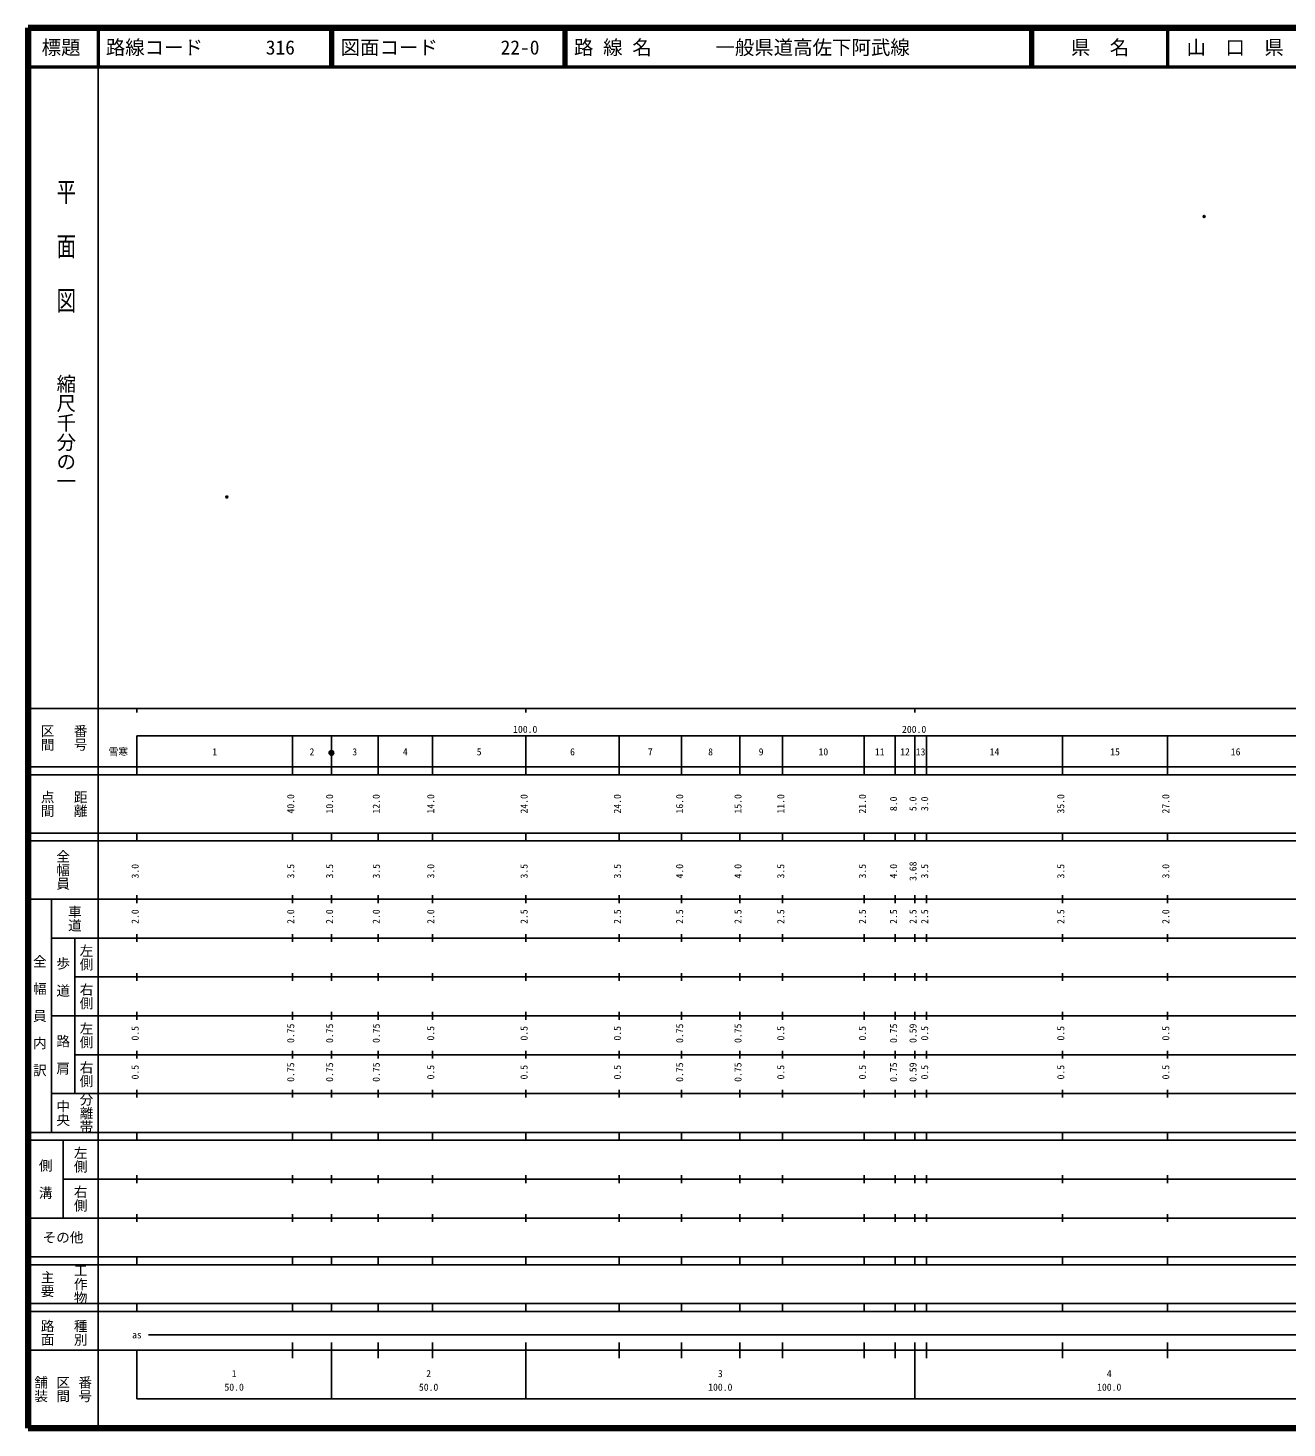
# Model space of a CAD drawing. Units: millimetres on the paper. Extents: x 40 to 680, y 20 to 380.
# Drawn here: x 40 to 363.7, y 20 to 380 of the extents above; entities that cross this region are included whole.
import ezdxf
from ezdxf.enums import TextEntityAlignment as Align

# ---------------------------------------------------------------- set-up
doc = ezdxf.new("R2010")
doc.units = ezdxf.units.MM
doc.header["$PDMODE"] = 32
doc.header["$PDSIZE"] = 0.5
doc.layers.add('M-OTRS', color=6, linetype='Continuous')
doc.layers.add('M-TTL-TXT', color=7, linetype='Continuous')
for name, color, linetype, lineweight in [('M-TTL', 2, 'Continuous', 140), ('M-TTL-BAND', 7, 'Continuous', 25), ('M-TTL-LINE', 7, 'Continuous', 50)]:
    doc.layers.add(name, color=color, linetype=linetype, lineweight=lineweight)
doc.styles.add('@ＭＳ ゴシック', font='')
doc.styles.add('ＭＳ ゴシック', font='')
doc.styles.get('@ＭＳ ゴシック').set_extended_font_data('@MS Gothic')
doc.styles.get('ＭＳ ゴシック').set_extended_font_data('MS Gothic')

msp = doc.modelspace()

# ---------------------------------------------------------------- hatches: boundary and pattern name
at = {"layer": 'M-TTL-BAND'}
msp.add_hatch(color=256, dxfattribs=at).paths.add_polyline_path([(118.597, 193.585), (118.597, 193.608), (118.596, 193.632), (118.593, 193.655), (118.59, 193.678), (118.586, 193.702), (118.581, 193.725), (118.575, 193.747), (118.568, 193.77), (118.56, 193.792), (118.552, 193.814), (118.542, 193.836), (118.532, 193.857), (118.521, 193.878), (118.509, 193.898), (118.496, 193.918), (118.483, 193.937), (118.469, 193.956), (118.454, 193.974), (118.438, 193.992), (118.422, 194.009), (118.405, 194.025), (118.387, 194.041), (118.369, 194.056), (118.35, 194.07), (118.331, 194.083), (118.311, 194.096), (118.291, 194.108), (118.27, 194.119), (118.249, 194.129), (118.227, 194.139), (118.205, 194.148), (118.183, 194.155), (118.16, 194.162), (118.137, 194.168), (118.114, 194.173), (118.091, 194.177), (118.068, 194.18), (118.044, 194.183), (118.021, 194.184), (117.997, 194.185), (117.974, 194.184), (117.95, 194.183), (117.927, 194.18), (117.904, 194.177), (117.88, 194.173), (117.857, 194.168), (117.835, 194.162), (117.812, 194.155), (117.79, 194.148), (117.768, 194.139), (117.746, 194.129), (117.725, 194.119), (117.704, 194.108), (117.684, 194.096), (117.664, 194.083), (117.645, 194.07), (117.626, 194.056), (117.608, 194.041), (117.59, 194.025), (117.573, 194.009), (117.557, 193.992), (117.541, 193.974), (117.526, 193.956), (117.512, 193.937), (117.499, 193.918), (117.486, 193.898), (117.474, 193.878), (117.463, 193.857), (117.453, 193.836), (117.443, 193.814), (117.434, 193.792), (117.427, 193.77), (117.42, 193.747), (117.414, 193.725), (117.409, 193.702), (117.405, 193.678), (117.402, 193.655), (117.399, 193.632), (117.398, 193.608), (117.397, 193.585), (117.398, 193.561), (117.399, 193.538), (117.402, 193.514), (117.405, 193.491), (117.409, 193.468), (117.414, 193.445), (117.42, 193.422), (117.427, 193.399), (117.434, 193.377), (117.443, 193.355), (117.453, 193.333), (117.463, 193.312), (117.474, 193.291), (117.486, 193.271), (117.499, 193.251), (117.512, 193.232), (117.526, 193.213), (117.541, 193.195), (117.557, 193.177), (117.573, 193.16), (117.59, 193.144), (117.608, 193.128), (117.626, 193.113), (117.645, 193.099), (117.664, 193.086), (117.684, 193.073), (117.704, 193.061), (117.725, 193.05), (117.746, 193.04), (117.768, 193.03), (117.79, 193.022), (117.812, 193.014), (117.835, 193.007), (117.857, 193.001), (117.88, 192.996), (117.904, 192.992), (117.927, 192.989), (117.95, 192.986), (117.974, 192.985), (117.997, 192.985), (118.021, 192.985), (118.044, 192.986), (118.068, 192.989), (118.091, 192.992), (118.114, 192.996), (118.137, 193.001), (118.16, 193.007), (118.183, 193.014), (118.205, 193.022), (118.227, 193.03), (118.249, 193.04), (118.27, 193.05), (118.291, 193.061), (118.311, 193.073), (118.331, 193.086), (118.35, 193.099), (118.369, 193.113), (118.387, 193.128), (118.405, 193.144), (118.422, 193.16), (118.438, 193.177), (118.454, 193.195), (118.469, 193.213), (118.483, 193.232), (118.496, 193.251), (118.509, 193.271), (118.521, 193.291), (118.532, 193.312), (118.542, 193.333), (118.552, 193.355), (118.56, 193.377), (118.568, 193.399), (118.575, 193.422), (118.581, 193.445), (118.586, 193.468), (118.59, 193.491), (118.593, 193.514), (118.596, 193.538), (118.597, 193.561)])

# ---------------------------------------------------------------- linework, layer by layer
at = {"layer": 'M-OTRS'}
for p in [(342.395, 331.557), (91.123, 259.397)]:
    msp.add_point(p, dxfattribs=at)
at = {"layer": 'M-TTL'}
for p, q in [((40, 380), (40, 20)), ((680, 380), (40, 380)), ((40, 20), (680, 20))]:
    msp.add_line(p, q, dxfattribs=at)
at = {"layer": 'M-TTL-BAND'}
for p, q in [((58, 370), (58, 20)), ((40, 205), (579, 205)), ((68, 205), (68, 204)), ((168, 205), (168, 204)), ((268, 205), (268, 204)), ((68, 198), (579, 198)), ((68, 198), (68, 188)), ((108, 188), (108, 198)), ((118, 188), (118, 198)), ((130, 188), (130, 198)), ((144, 188), (144, 198)), ((168, 188), (168, 198)), ((192, 188), (192, 198)), ((208, 188), (208, 198)), ((223, 188), (223, 198)), ((234, 188), (234, 198)), ((255, 188), (255, 198)), ((263, 188), (263, 198)), ((268, 188), (268, 198)), ((271, 188), (271, 198)), ((306, 188), (306, 198)), ((333, 188), (333, 198)), ((40, 190), (579, 190)), ((40, 188), (579, 188)), ((40, 173), (579, 173)), ((68, 171), (68, 173)), ((108, 171), (108, 173)), ((118, 171), (118, 173)), ((130, 171), (130, 173)), ((144, 171), (144, 173)), ((168, 171), (168, 173)), ((192, 171), (192, 173)), ((208, 171), (208, 173)), ((223, 171), (223, 173)), ((234, 171), (234, 173)), ((255, 171), (255, 173)), ((263, 171), (263, 173)), ((268, 171), (268, 173)), ((271, 171), (271, 173)), ((306, 171), (306, 173)), ((333, 171), (333, 173)), ((40, 171), (579, 171)), ((40, 156), (579, 156)), ((46, 96), (46, 156)), ((68, 155), (68, 157)), ((108, 155), (108, 157)), ((118, 155), (118, 157)), ((130, 155), (130, 157)), ((144, 155), (144, 157)), ((168, 155), (168, 157)), ((192, 155), (192, 157)), ((208, 155), (208, 157)), ((223, 155), (223, 157)), ((234, 155), (234, 157)), ((255, 155), (255, 157)), ((263, 155), (263, 157)), ((268, 155), (268, 157)), ((271, 155), (271, 157)), ((306, 155), (306, 157)), ((333, 155), (333, 157)), ((46, 146), (579, 146)), ((52, 146), (52, 106)), ((68, 145), (68, 147)), ((108, 145), (108, 147)), ((118, 145), (118, 147)), ((130, 145), (130, 147)), ((144, 145), (144, 147)), ((168, 145), (168, 147)), ((192, 145), (192, 147)), ((208, 145), (208, 147)), ((223, 145), (223, 147)), ((234, 145), (234, 147)), ((255, 145), (255, 147)), ((263, 145), (263, 147)), ((268, 145), (268, 147)), ((271, 145), (271, 147)), ((306, 145), (306, 147)), ((333, 145), (333, 147)), ((68, 135), (68, 137)), ((108, 135), (108, 137)), ((118, 135), (118, 137)), ((130, 135), (130, 137)), ((144, 135), (144, 137)), ((168, 135), (168, 137)), ((192, 135), (192, 137)), ((208, 135), (208, 137)), ((223, 135), (223, 137)), ((234, 135), (234, 137)), ((255, 135), (255, 137)), ((263, 135), (263, 137)), ((268, 135), (268, 137)), ((271, 135), (271, 137)), ((306, 135), (306, 137)), ((333, 135), (333, 137)), ((52, 136), (579, 136)), ((46, 126), (579, 126)), ((68, 125), (68, 127)), ((108, 125), (108, 127)), ((118, 125), (118, 127)), ((130, 125), (130, 127)), ((144, 125), (144, 127)), ((168, 125), (168, 127)), ((192, 125), (192, 127)), ((208, 125), (208, 127)), ((223, 125), (223, 127)), ((234, 125), (234, 127)), ((255, 125), (255, 127)), ((263, 125), (263, 127)), ((268, 125), (268, 127)), ((271, 125), (271, 127)), ((306, 125), (306, 127)), ((333, 125), (333, 127)), ((52, 116), (579, 116)), ((68, 115), (68, 117)), ((108, 115), (108, 117)), ((118, 115), (118, 117)), ((130, 115), (130, 117)), ((144, 115), (144, 117)), ((168, 115), (168, 117)), ((192, 115), (192, 117)), ((208, 115), (208, 117)), ((223, 115), (223, 117)), ((234, 115), (234, 117)), ((255, 115), (255, 117)), ((263, 115), (263, 117)), ((268, 115), (268, 117)), ((271, 115), (271, 117)), ((306, 115), (306, 117)), ((333, 115), (333, 117)), ((46, 106), (579, 106)), ((68, 105), (68, 107)), ((108, 105), (108, 107)), ((118, 105), (118, 107)), ((130, 105), (130, 107)), ((144, 105), (144, 107)), ((168, 105), (168, 107)), ((192, 105), (192, 107)), ((208, 105), (208, 107)), ((223, 105), (223, 107)), ((234, 105), (234, 107)), ((255, 105), (255, 107)), ((263, 105), (263, 107)), ((268, 105), (268, 107)), ((271, 105), (271, 107)), ((306, 105), (306, 107)), ((333, 105), (333, 107)), ((40, 96), (579, 96)), ((40, 94), (579, 94)), ((49, 94), (49, 74)), ((68, 94), (68, 96)), ((108, 94), (108, 96)), ((118, 94), (118, 96)), ((130, 94), (130, 96)), ((144, 94), (144, 96)), ((168, 94), (168, 96)), ((192, 94), (192, 96)), ((208, 94), (208, 96)), ((223, 94), (223, 96)), ((234, 94), (234, 96)), ((255, 94), (255, 96)), ((263, 94), (263, 96)), ((268, 94), (268, 96)), ((271, 94), (271, 96)), ((306, 94), (306, 96)), ((333, 94), (333, 96)), ((49, 84), (579, 84)), ((68, 83), (68, 85)), ((108, 83), (108, 85)), ((118, 83), (118, 85)), ((130, 83), (130, 85)), ((144, 83), (144, 85)), ((168, 83), (168, 85)), ((192, 83), (192, 85)), ((208, 83), (208, 85)), ((223, 83), (223, 85)), ((234, 83), (234, 85)), ((255, 83), (255, 85)), ((263, 83), (263, 85)), ((268, 83), (268, 85)), ((271, 83), (271, 85)), ((306, 83), (306, 85)), ((333, 83), (333, 85)), ((40, 74), (579, 74)), ((68, 73), (68, 75)), ((108, 73), (108, 75)), ((118, 73), (118, 75)), ((130, 73), (130, 75)), ((144, 73), (144, 75)), ((168, 73), (168, 75)), ((192, 73), (192, 75)), ((208, 73), (208, 75)), ((223, 73), (223, 75)), ((234, 73), (234, 75)), ((255, 73), (255, 75)), ((263, 73), (263, 75)), ((268, 73), (268, 75)), ((271, 73), (271, 75)), ((306, 73), (306, 75)), ((333, 73), (333, 75)), ((40, 64), (579, 64)), ((40, 62), (579, 62)), ((68, 62), (68, 64)), ((108, 62), (108, 64)), ((118, 62), (118, 64)), ((130, 62), (130, 64)), ((144, 62), (144, 64)), ((168, 62), (168, 64)), ((192, 62), (192, 64)), ((208, 62), (208, 64)), ((223, 62), (223, 64)), ((234, 62), (234, 64)), ((255, 62), (255, 64)), ((263, 62), (263, 64)), ((268, 62), (268, 64)), ((271, 62), (271, 64)), ((306, 62), (306, 64)), ((333, 62), (333, 64)), ((40, 52), (579, 52)), ((68, 50), (68, 52)), ((108, 50), (108, 52)), ((118, 50), (118, 52)), ((130, 50), (130, 52)), ((144, 50), (144, 52)), ((168, 50), (168, 52)), ((192, 50), (192, 52)), ((208, 50), (208, 52)), ((223, 50), (223, 52)), ((234, 50), (234, 52)), ((255, 50), (255, 52)), ((263, 50), (263, 52)), ((268, 50), (268, 52)), ((271, 50), (271, 52)), ((306, 50), (306, 52)), ((333, 50), (333, 52)), ((40, 50), (579, 50)), ((71, 44), (565, 44)), ((40, 40), (579, 40)), ((68, 40), (68, 27.5)), ((108, 38), (108, 42)), ((118, 27.5), (118, 42)), ((130, 38), (130, 42)), ((144, 38), (144, 42)), ((168, 27.5), (168, 42)), ((192, 38), (192, 42)), ((208, 38), (208, 42)), ((223, 38), (223, 42)), ((234, 38), (234, 42)), ((255, 38), (255, 42)), ((263, 38), (263, 42)), ((268, 27.5), (268, 42)), ((271, 38), (271, 42)), ((306, 38), (306, 42)), ((333, 38), (333, 42)), ((68, 27.5), (579, 27.5))]:
    msp.add_line(p, q, dxfattribs=at)
msp.add_circle((117.997, 193.585), 0.6, dxfattribs=at)
at = {"layer": 'M-TTL-LINE'}
for p, q in [((58, 380), (58, 370)), ((117.75, 380), (117.75, 370)), ((118.25, 380), (118.25, 370)), ((177.75, 380), (177.75, 370)), ((178.25, 380), (178.25, 370)), ((297.75, 380), (297.75, 370)), ((298.25, 380), (298.25, 370)), ((333, 380), (333, 370)), ((40, 370), (680, 370))]:
    msp.add_line(p, q, dxfattribs=at)

# ---------------------------------------------------------------- texts
at = {"layer": 'M-TTL-BAND', "style": '@ＭＳ ゴシック', "width": 1.4}
msp.add_text('平  面  図', height=3.666, rotation=270, dxfattribs=at).set_placement((49.777, 306.475), align=Align.MIDDLE_RIGHT)
at = {"layer": 'M-TTL-BAND', "style": '@ＭＳ ゴシック'}
msp.add_text('縮尺千分の一', height=3.666, rotation=270, dxfattribs=at).set_placement((49.777, 261.03), align=Align.MIDDLE_RIGHT)
for s, p in [('区間', (45, 197.5)), ('番号', (53.5, 197.5)), ('点間', (45, 180.5)), ('距離', (53.5, 180.5)), ('全幅員', (49, 163.5)), ('車道', (52, 151)), ('左側', (55, 141)), ('全\u3000幅\u3000員\u3000内\u3000訳', (43, 126)), ('歩\u3000道', (49, 136)), ('右側', (55, 131)), ('左側', (55, 121)), ('路\u3000肩', (49, 116)), ('右側', (55, 111)), ('分離帯', (55, 101)), ('中央', (49, 101)), ('左側', (53.5, 89)), ('側\u3000溝', (44.5, 84)), ('右側', (53.5, 79)), ('工作物', (53.5, 57)), ('主要', (45, 57)), ('路面', (45, 44.5)), ('種別', (53.5, 44.5)), ('舗装', (43.333, 30)), ('区間', (49, 30)), ('番号', (54.667, 30))]:
    msp.add_text(s, height=2.566, rotation=270, dxfattribs=at).set_placement(p, align=Align.MIDDLE_CENTER)
at = {"layer": 'M-TTL-BAND', "style": 'ＭＳ ゴシック'}
for s, p in [('100.0', (167.844, 198.195)), ('200.0', (267.844, 198.195)), ('雪寒', (63.222, 192.405)), ('1', (88, 192.405)), ('2', (113, 192.405)), ('3', (124, 192.405)), ('4', (137, 192.405)), ('5', (156, 192.405)), ('6', (180, 192.405)), ('7', (200, 192.405)), ('8', (215.5, 192.405)), ('9', (228.5, 192.405)), ('10', (244.5, 192.405)), ('11', (259, 192.405)), ('12', (265.5, 192.405)), ('13', (269.5, 192.405)), ('14', (288.5, 192.405)), ('15', (319.5, 192.405)), ('16', (350.5, 192.405)), ('as', (68, 42.5)), ('1', (93, 32.523)), ('2', (143, 32.523)), ('3', (218, 32.523)), ('4', (318, 32.523)), ('50.0', (93, 29.033)), ('50.0', (143, 29.033)), ('100.0', (218, 29.033)), ('100.0', (318, 29.033))]:
    msp.add_text(s, height=1.833, dxfattribs=at).set_placement(p, align=Align.BOTTOM_CENTER)
for s, p in [('40.0', (109, 180.5)), ('10.0', (119, 180.5)), ('12.0', (131, 180.5)), ('14.0', (145, 180.5)), ('24.0', (169, 180.5)), ('24.0', (193, 180.5)), ('16.0', (209, 180.5)), ('15.0', (224, 180.5)), ('11.0', (235, 180.5)), ('21.0', (256, 180.5)), ('8.0', (264, 180.5)), ('5.0', (269, 180.5)), ('3.0', (272, 180.5)), ('35.0', (307, 180.5)), ('27.0', (334, 180.5)), ('3.0', (69, 163.174)), ('3.5', (109, 163.174)), ('3.5', (119, 163.174)), ('3.5', (131, 163.174)), ('3.0', (145, 163.174)), ('3.5', (169, 163.174)), ('3.5', (193, 163.174)), ('4.0', (209, 163.174)), ('4.0', (224, 163.174)), ('3.5', (235, 163.174)), ('3.5', (256, 163.174)), ('4.0', (264, 163.174)), ('3.68', (269, 163.174)), ('3.5', (272, 163.174)), ('3.5', (307, 163.174)), ('3.0', (334, 163.174)), ('2.0', (69, 151.5)), ('2.0', (109, 151.5)), ('2.0', (119, 151.5)), ('2.0', (131, 151.5)), ('2.0', (145, 151.5)), ('2.5', (169, 151.5)), ('2.5', (193, 151.5)), ('2.5', (209, 151.5)), ('2.5', (224, 151.5)), ('2.5', (235, 151.5)), ('2.5', (256, 151.5)), ('2.5', (264, 151.5)), ('2.5', (269, 151.5)), ('2.5', (272, 151.5)), ('2.5', (307, 151.5)), ('2.0', (334, 151.5)), ('0.5', (69, 121.5)), ('0.75', (109, 121.5)), ('0.75', (119, 121.5)), ('0.75', (131, 121.5)), ('0.5', (145, 121.5)), ('0.5', (169, 121.5)), ('0.5', (193, 121.5)), ('0.75', (209, 121.5)), ('0.75', (224, 121.5)), ('0.5', (235, 121.5)), ('0.5', (256, 121.5)), ('0.75', (264, 121.5)), ('0.59', (269, 121.5)), ('0.5', (272, 121.5)), ('0.5', (307, 121.5)), ('0.5', (334, 121.5)), ('0.5', (69, 111.5)), ('0.75', (109, 111.5)), ('0.75', (119, 111.5)), ('0.75', (131, 111.5)), ('0.5', (145, 111.5)), ('0.5', (169, 111.5)), ('0.5', (193, 111.5)), ('0.75', (209, 111.5)), ('0.75', (224, 111.5)), ('0.5', (235, 111.5)), ('0.5', (256, 111.5)), ('0.75', (264, 111.5)), ('0.59', (269, 111.5)), ('0.5', (272, 111.5)), ('0.5', (307, 111.5)), ('0.5', (334, 111.5))]:
    msp.add_text(s, height=1.833, rotation=90, dxfattribs=at).set_placement(p, align=Align.BOTTOM_CENTER)
msp.add_text('その他', height=2.566, dxfattribs=at).set_placement((49, 69), align=Align.MIDDLE_CENTER)
at = {"layer": 'M-TTL-TXT', "style": 'ＭＳ ゴシック'}
for s, p in [('標題', (48.5, 375)), ('県\u3000名', (315.625, 375)), ('山\u3000口\u3000県', (350.375, 375))]:
    msp.add_text(s, height=3.666, dxfattribs=at).set_placement(p, align=Align.MIDDLE_CENTER)
for s, p in [('路線コード', (60, 375)), ('316', (101.142, 375)), ('図面コード', (120.38, 375)), ('22-0', (161.521, 375)), ('路 線 名', (180.38, 375)), ('一般県道高佐下阿武線', (216.734, 375))]:
    msp.add_text(s, height=3.666, dxfattribs=at).set_placement(p, align=Align.MIDDLE_LEFT)

doc.saveas('drawing.dxf')
